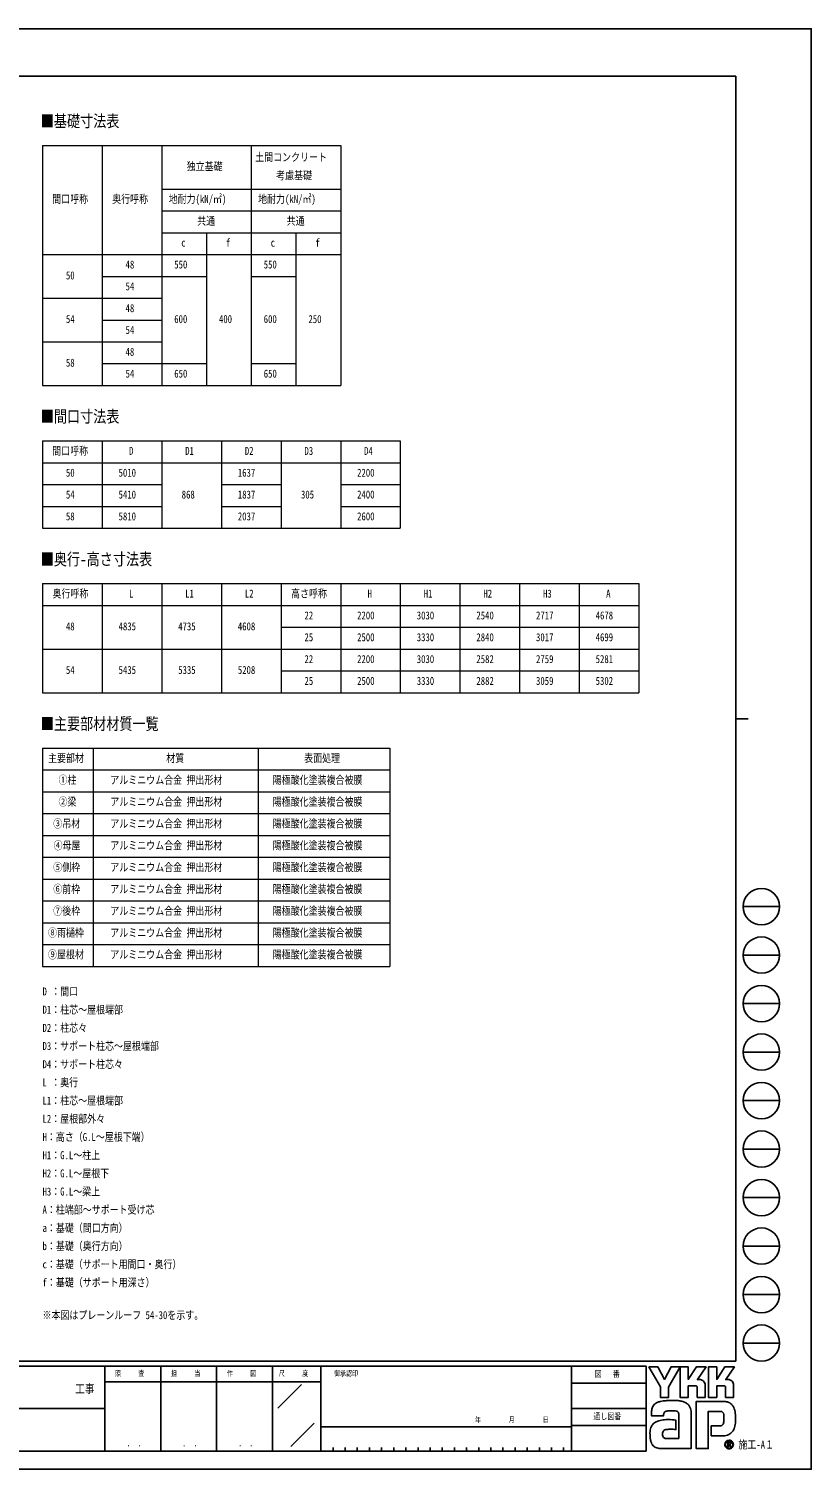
# Model space of a CAD drawing. Units: millimetres, scale not verified. Extents: x -14718 to 14718, y -10395 to 10395.
# Drawn here: x 3435 to 14718, y -10395 to 10395 of the extents above; entities that cross this region are included whole.
import ezdxf
from ezdxf.enums import TextEntityAlignment as Align

# ---------------------------------------------------------------- set-up
doc = ezdxf.new("R2010")
doc.units = ezdxf.units.MM
doc.header["$LTSCALE"] = 40
doc.layers.add('0-1_TABLE1', color=7, linetype='Continuous', lineweight=18)
doc.layers.add('0-2_USER1', color=3, linetype='Continuous')
doc.layers.add('0-8_YKK_ZWAK', color=7, linetype='Continuous')
doc.styles.add('ＭＳ ゴシック', font='')
doc.styles.get('ＭＳ ゴシック').set_extended_font_data('MS Gothic')

msp = doc.modelspace()

# ---------------------------------------------------------------- linework, layer by layer
at = {"layer": '0-1_TABLE1'}
for p, q in [((3632.57, 8712), (7932.57, 8712)), ((3632.57, 8712), (3632.57, 5247)), ((5352.57, 8712), (5352.57, 5247)), ((5352.57, 8082), (7932.57, 8082)), ((5352.57, 7767), (7932.57, 7767)), ((5352.57, 7452), (7932.57, 7452)), ((5997.57, 7452), (5997.57, 5247)), ((7287.57, 7452), (7287.57, 5247)), ((3632.57, 7137), (7932.57, 7137)), ((4492.57, 6822), (5997.57, 6822)), ((6642.57, 6822), (7287.57, 6822)), ((3632.57, 6507), (5352.57, 6507)), ((4492.57, 6192), (5352.57, 6192)), ((3632.57, 5877), (5352.57, 5877)), ((4492.57, 5562), (5997.57, 5562)), ((6642.57, 5562), (7287.57, 5562)), ((3632.57, 4447), (8792.57, 4447)), ((3632.57, 4447), (3632.57, 3187)), ((4492.57, 4447), (4492.57, 3187)), ((5352.57, 4447), (5352.57, 3187)), ((6212.57, 4447), (6212.57, 3187)), ((7072.57, 4447), (7072.57, 3187)), ((7932.57, 4447), (7932.57, 3187)), ((8792.57, 4447), (8792.57, 3187)), ((3632.57, 4132), (8792.57, 4132)), ((3632.57, 3817), (5352.57, 3817)), ((6212.57, 3817), (7072.57, 3817)), ((7932.57, 3817), (8792.57, 3817)), ((3632.57, 3502), (5352.57, 3502)), ((6212.57, 3502), (7072.57, 3502)), ((7932.57, 3502), (8792.57, 3502)), ((3632.57, 3187), (8792.57, 3187)), ((3632.57, 2387), (12232.57, 2387)), ((3632.57, 2387), (3632.57, 812)), ((4492.57, 2387), (4492.57, 812)), ((5352.57, 2387), (5352.57, 812)), ((6212.57, 2387), (6212.57, 812)), ((7072.57, 2387), (7072.57, 812)), ((7932.57, 2387), (7932.57, 812)), ((8792.57, 2387), (8792.57, 812)), ((9652.57, 2387), (9652.57, 812)), ((10512.57, 2387), (10512.57, 812)), ((11372.57, 2387), (11372.57, 812)), ((12232.57, 2387), (12232.57, 812)), ((3632.57, 2072), (12232.57, 2072)), ((7072.57, 1757), (12232.57, 1757)), ((3632.57, 1442), (12232.57, 1442)), ((7072.57, 1127), (12232.57, 1127)), ((3632.57, 812), (12232.57, 812)), ((3632.57, 12), (8642.57, 12)), ((3632.57, 12), (3632.57, -3138)), ((4362.57, 12), (4362.57, -3138)), ((6740.57, 12), (6740.57, -3138)), ((8642.57, 12), (8642.57, -3138)), ((3632.57, -303), (8642.57, -303)), ((3632.57, -618), (8642.57, -618)), ((3632.57, -933), (8642.57, -933)), ((3632.57, -1248), (8642.57, -1248)), ((3632.57, -1563), (8642.57, -1563)), ((3632.57, -1878), (8642.57, -1878)), ((3632.57, -2193), (8642.57, -2193)), ((3632.57, -2508), (8642.57, -2508)), ((3632.57, -2823), (8642.57, -2823)), ((3632.57, -3138), (8642.57, -3138))]:
    msp.add_line(p, q, dxfattribs=at)
for points in [[(4492.57, 8712), (4492.57, 6822), (4492.57, 6507), (4492.57, 5247)], [(6642.57, 8712), (6642.57, 6822), (6642.57, 5247)], [(7932.57, 8712), (7932.57, 7137), (7932.57, 5247)], [(3632.57, 5247), (4492.57, 5247), (7932.57, 5247)]]:
    msp.add_lwpolyline(points, dxfattribs=at)
at = {"layer": '0-8_YKK_ZWAK'}
for p, q in [((13632.57, 9712.5), (-13667.43, 9712.5)), ((13632.57, 9712.5), (13632.57, -8837.5)), ((13632.57, 437.5), (13807.57, 437.5)), ((13737.57, -2275), (14262.57, -2275)), ((13737.57, -2975), (14262.57, -2975)), ((13737.57, -3675), (14262.57, -3675)), ((13737.57, -4375), (14262.57, -4375)), ((13737.57, -5075), (14262.57, -5075)), ((13737.57, -5775), (14262.57, -5775)), ((13737.57, -6475), (14262.57, -6475)), ((13737.57, -7175), (14262.57, -7175)), ((13737.57, -7875), (14262.57, -7875)), ((13737.57, -8575), (14262.57, -8575)), ((13632.57, -8837.5), (-13667.43, -8837.5)), ((4532.57, -8907.5), (-17.43, -8907.5)), ((5337.57, -8907.5), (5337.57, -10132.5)), ((6142.57, -8907.5), (6142.57, -10132.5)), ((6947.57, -8907.5), (6947.57, -10132.5)), ((7647.57, -8907.5), (6947.57, -8907.5)), ((11261.32, -8907.5), (7647.57, -8907.5)), ((7647.57, -8907.5), (7647.57, -10132.5)), ((11261.32, -8907.5), (11261.32, -10132.5)), ((12337.57, -8907.5), (11261.32, -8907.5)), ((12337.57, -8907.5), (12337.57, -10132.5)), ((6947.57, -9135), (4532.57, -9135)), ((6947.57, -9135), (7647.57, -9135)), ((7024.87, -9514.02), (7367.63, -9171.25)), ((11261.32, -9152.5), (12337.57, -9152.5)), ((-17.43, -9520), (4532.57, -9520)), ((11261.32, -9520), (12337.57, -9520)), ((7212.35, -10065.96), (7549.12, -9729.19)), ((12337.57, -9765), (11261.32, -9765)), ((7647.57, -9782.5), (11261.32, -9782.5)), ((-17.43, -10132.5), (4532.57, -10132.5)), ((4532.57, -10132.5), (6947.57, -10132.5)), ((6947.57, -10132.5), (7647.57, -10132.5)), ((7647.57, -10132.5), (11261.32, -10132.5)), ((7822.57, -10080), (7822.57, -10132.5)), ((7997.57, -10080), (7997.57, -10132.5)), ((8172.57, -10080), (8172.57, -10132.5)), ((8347.57, -10080), (8347.57, -10132.5)), ((8522.57, -10080), (8522.57, -10132.5)), ((8697.57, -10080), (8697.57, -10132.5)), ((8872.57, -10080), (8872.57, -10132.5)), ((9047.57, -10080), (9047.57, -10132.5)), ((9222.57, -10080), (9222.57, -10132.5)), ((9397.57, -10080), (9397.57, -10132.5)), ((9572.57, -10080), (9572.57, -10132.5)), ((9747.57, -10080), (9747.57, -10132.5)), ((9922.57, -10080), (9922.57, -10132.5)), ((10097.57, -10080), (10097.57, -10132.5)), ((10272.57, -10080), (10272.57, -10132.5)), ((10447.57, -10080), (10447.57, -10132.5)), ((10622.57, -10080), (10622.57, -10132.5)), ((10797.57, -10080), (10797.57, -10132.5)), ((10972.57, -10080), (10972.57, -10132.5)), ((11147.57, -10080), (11147.57, -10132.5)), ((11261.32, -10132.5), (12337.57, -10132.5)), ((13533.36, -10093.93), (13533.36, -10093.93)), ((13577.08, -9995.02), (13577.08, -9995.02))]:
    msp.add_line(p, q, dxfattribs=at)
for points in [[(-14717.5, -10395), (14717.5, -10395), (14717.5, 10395), (-14717.5, 10395)], [(12376.07, -8918), (12504.91, -8918), (12601.65, -9100.35), (12698.14, -8918), (12827.07, -8918), (12661.85, -9211.97), (12661.85, -9359.47), (12544.34, -9359.47), (12544.34, -9208)]]:
    msp.add_lwpolyline(points, close=True, dxfattribs=at)
for points in [[(6947.57, -8907.5), (4532.57, -8907.5), (4532.57, -10132.5)], [(13056.91, -9193.13), (12945.69, -9193.13), (12945.69, -9359.34), (12827.2, -9359.34), (12827.2, -8918), (12945.69, -8918), (12945.69, -9098.55), (13062.24, -8918), (13201.44, -8918), (13076.56, -9100.74), (13080.98, -9100.74), (13085.87, -9100.74), (13090.88, -9100.74), (13095.71, -9100.74), (13100.03, -9100.74), (13103.51, -9100.74), (13105.84, -9100.74), (13106.68, -9100.74)], [(13466.29, -9193.13), (13355.19, -9193.13), (13355.19, -9359.47), (13236.64, -9359.47), (13236.64, -8918), (13355.19, -8918), (13355.19, -9098.55), (13471.61, -8918), (13610.81, -8918), (13485.93, -9100.74), (13490.4, -9100.74), (13495.31, -9100.74), (13500.33, -9100.74), (13505.15, -9100.74), (13509.45, -9100.74), (13512.91, -9100.74), (13515.22, -9100.74), (13516.06, -9100.74)], [(13140.77, -9107.75), (13154.92, -9115.83), (13166.9, -9126.37), (13176.54, -9138.92), (13183.64, -9153.02), (13188.04, -9168.24), (13189.54, -9184.12), (13189.54, -9359.76), (13073.94, -9359.76), (13073.94, -9209.93)], [(13550.19, -9107.75), (13564.38, -9115.83), (13576.41, -9126.37), (13586.09, -9138.92), (13593.24, -9153.02), (13597.66, -9168.24), (13599.18, -9184.12), (13599.18, -9359.47), (13483.31, -9359.47), (13483.31, -9209.93)], [(12616.79, -9563.09), (12608.65, -9567.67), (12602.31, -9573.26), (12597.51, -9579.79), (12594.02, -9587.18), (12591.62, -9595.36), (12590.06, -9604.24), (12589.12, -9613.76), (12588.55, -9623.84), (12413.61, -9624.26), (12414.12, -9600.33), (12415.09, -9573.45)], [(12976.98, -9517.08), (12981.95, -9537.16), (12984.76, -9558.65), (12985.65, -9581.55), (12985.65, -10097.5), (12563.43, -10097.5)], [(12683.81, -9679.35), (12716.93, -9681.53), (12742.96, -9684.45), (12759.99, -9687.18), (12766.09, -9688.81), (12766.09, -9822.65), (12746.73, -9820.61), (12725.5, -9819.46), (12703.76, -9819.02), (12682.9, -9819.08), (12664.29, -9819.47), (12649.29, -9819.98), (12639.29, -9820.43), (12635.65, -9820.62), (12620.52, -9823.39), (12607.47, -9827.72), (12596.51, -9833.64), (12587.63, -9841.19), (12580.84, -9850.39), (12576.14, -9861.27), (12573.53, -9873.85), (12573, -9888.17), (12574.67, -9903.91), (12578.01, -9916.93), (12582.82, -9927.46), (12588.89, -9935.76), (12596.01, -9942.08), (12603.97, -9946.67), (12612.56, -9949.77), (12621.56, -9951.63), (12807.42, -9951.63), (12807.42, -9607.76), (12807.47, -9600.94), (12807.12, -9594.28), (12806.24, -9587.85), (12804.75, -9581.76), (12802.52, -9576.09), (12799.45, -9570.92), (12795.43, -9566.34), (12790.36, -9562.44)], [(12790.36, -9562.44), (12779.46, -9558.16), (12762.03, -9554.53), (12739.79, -9551.86), (12714.48, -9550.43), (12687.79, -9550.54), (12661.47, -9552.49)], [(13401.04, -9560.27), (13234.18, -9560.27), (13234.18, -10097.5), (13059.31, -10097.5), (13059.31, -9417.77), (13465.73, -9417.77)], [(13575.5, -9465.79), (13586.9, -9480.19), (13595.45, -9494.13), (13601.41, -9506.75)], [(13560.97, -9873.4), (13544.82, -9885.95), (13528.01, -9895.82), (13510.64, -9903.18), (13492.85, -9908.22), (13474.77, -9911.11), (13456.52, -9912.03), (13276.76, -9912.03), (13276.76, -9770.82), (13378.13, -9770.82), (13396.82, -9770.56), (13413.25, -9768.97), (13427.35, -9764.83)], [(13460.39, -9663.49), (13460.17, -9641.21), (13459.11, -9621.14), (13456.6, -9603.52), (13452.03, -9588.57)], [(13561.12, -10019.09), (13561.04, -10017.04), (13560.78, -10015.06), (13560.36, -10013.17), (13559.77, -10011.36), (13559.01, -10009.64), (13558.09, -10008.03), (13557.02, -10006.53), (13555.78, -10005.14), (13554.16, -10003.71), (13552.36, -10002.46), (13550.39, -10001.4), (13548.26, -10000.52), (13545.97, -9999.84), (13543.54, -9999.35), (13540.97, -9999.05), (13538.27, -9998.95), (13511.74, -9998.95), (13511.74, -10076.99), (13519.76, -10076.99), (13519.76, -10006.91), (13538.27, -10006.91), (13540.18, -10006.97), (13541.98, -10007.16), (13543.66, -10007.47), (13545.22, -10007.9), (13546.65, -10008.45), (13547.95, -10009.11), (13549.11, -10009.89), (13550.13, -10010.78)], [(13553.26, -10019.09), (13552.77, -10022.84), (13551.43, -10025.8), (13549.41, -10028.05), (13546.91, -10029.69), (13544.1, -10030.8), (13541.17, -10031.49), (13538.29, -10031.84), (13535.65, -10031.93), (13528.71, -10031.93), (13532.21, -10037.89), (13555.13, -10077.25), (13564.3, -10077.25), (13542.2, -10039.37), (13544.27, -10038.96), (13546.24, -10038.43), (13548.12, -10037.8), (13549.88, -10037.06), (13551.54, -10036.21), (13553.08, -10035.25), (13554.49, -10034.19), (13555.78, -10033.01)]]:
    msp.add_lwpolyline(points, dxfattribs=at)
for centre in [(14000.07, -2275), (14000.07, -2975), (14000.07, -3675), (14000.07, -4375), (14000.07, -5075), (14000.07, -5775), (14000.07, -6475), (14000.07, -7175), (14000.07, -7875), (14000.07, -8575)]:
    msp.add_circle(centre, 262.5, dxfattribs=at)
for centre, radius, start, end in [((13106.86, -9188.16), 87.42, 78.26798, 90.11215), ((13108.11, -9181.8), 80.94, 66.19963, 78.22058), ((13516.23, -9188.32), 87.58, 78.27851, 90.10826), ((13517.43, -9182.18), 81.32, 66.2483, 78.23226), ((13057.53, -9209.53), 16.41, 358.57817, 92.1683), ((13466.98, -9209.45), 16.33, 358.29941, 92.43455), ((12732.32, -9591.6), 317.75, 171.55622, 176.72493), ((12624.64, -9575.53), 208.88, 163.48385, 171.57982), ((12570.62, -9559.51), 152.53, 152.2125, 163.4865), ((12547.28, -9547.44), 126.25, 138.03852, 152.12015), ((12547.26, -9548.03), 126.64, 122.60463, 137.83438), ((12564, -9575.11), 158.47, 108.37421, 122.42809), ((12590.52, -9669.42), 256.38, 100.93159, 107.35499), ((12677.19, -10089.86), 685.64, 97.86054, 101.37938), ((12717.87, -10372.53), 971.23, 94.90201, 97.9576), ((12662.97, -9672.7), 118.94, 102.4979, 112.84632), ((12720.64, -10395.16), 994, 91.6169, 94.94971), ((12685.98, -9771.98), 220.85, 96.37207, 102.75341), ((12716.79, -10234.21), 833.01, 87.51794, 91.66439), ((12727.61, -10002.22), 600.77, 81.92631, 87.59083), ((12759.56, -9783.31), 379.54, 73.67137, 82.05943), ((12806.94, -9624.71), 214.03, 60.60528, 73.9085), ((12826.34, -9586.03), 170.81, 52.17347, 59.90542), ((12843.69, -9563.57), 142.43, 43.55042, 52.14561), ((12853.25, -9554.33), 129.14, 34.48659, 43.50182), ((12853.31, -9554.13), 128.97, 25.58915, 34.43128), ((12841.84, -9559.51), 141.65, 17.43089, 25.54591), ((13402, -9646.04), 85.77, 77.94572, 90.63794), ((13409.45, -9611.06), 50.01, 60.20991, 77.92418), ((13459.09, -9604.75), 187.09, 78.73198, 87.96551), ((13464.58, -9576.69), 158.51, 69.03034, 78.69541), ((13469.69, -9563.05), 143.94, 59.39484, 68.9885), ((13472.06, -9558.9), 139.16, 50.3012, 59.3616), ((13471.19, -9559.88), 140.47, 42.05209, 50.28551), ((13401.82, -9599.84), 220.22, 14.76267, 25.00486), ((13266.76, -9636.65), 360.21, 7.9139, 14.95041), ((12547.25, -9844.34), 148.92, 142.04688, 153.80771), ((12542.16, -9840.7), 142.67, 130.60221, 141.94427), ((12550.56, -9850.8), 155.81, 120.60724, 130.53081), ((12567.15, -9879.01), 188.53, 112.58838, 120.58162), ((12589.48, -9932.65), 246.63, 106.61303, 112.59024), ((12624.58, -10050.65), 369.75, 99.87193, 106.59825), ((12644.25, -10161.45), 482.28, 94.78469, 99.91711), ((12653.83, -10271.7), 592.94, 90.80099, 94.81812), ((12655.28, -10353.79), 675.05, 87.57779, 90.82714), ((13411.02, -9728), 40.29, 293.91672, 314.09376), ((13414.28, -9601.97), 39.72, 39.8078, 59.75378), ((13405.52, -9723.15), 47.6, 314.78099, 333.92928), ((13407.49, -9607.16), 48.26, 22.65544, 39.38165), ((13370.17, -9705.98), 86.9, 334.00676, 347.34989), ((13273.74, -9683.65), 185.88, 347.14308, 355.40008), ((13062.71, -9665.52), 397.69, 355.2339, 0.29193), ((13192.02, -9676.77), 435.46, 347.15166, 352.97565), ((13131.85, -9656.27), 496.54, 2.54376, 8.01251), ((13076.59, -9661.76), 551.86, 352.8937, 357.82206), ((13054.52, -9660.34), 573.97, 357.76419, 2.60674), ((12733.47, -9882.2), 340.51, 174.55588, 182.47272), ((12923.74, -9879.21), 530.77, 181.90948, 187.89042), ((12631.44, -9872.43), 238.02, 164.97537, 174.56739), ((12700.42, -9910.62), 305.25, 187.80471, 196.36971), ((12573.6, -9857.01), 178.16, 153.89178, 164.94341), ((13533.46, -10038.66), 61.74, 90.09157, 179.92363), ((13533.45, -10038.55), 61.63, 44.93442, 90.08536), ((13444.3, -9741.85), 175.83, 311.57033, 318.66243), ((13423.95, -9724), 202.9, 318.67367, 325.29112), ((13476.26, -9762.99), 137.72, 326.23251, 339.61931), ((13346.92, -9712.91), 276.41, 339.22498, 347.31457), ((12582.52, -9945.45), 182.31, 196.3102, 208.20993), ((12531.17, -9972.78), 124.15, 208.29777, 223.35561), ((12519.59, -9982.97), 108.73, 223.64205, 239.63663), ((12529.2, -9965.48), 128.68, 239.8785, 253.65355), ((12546.8, -9905.03), 191.64, 253.69102, 263.74909), ((12561.7, -9772.34), 325.16, 263.68487, 270.30455), ((13533.08, -10038.73), 61.37, 179.86065, 225.14399), ((13533.07, -10038.46), 54.9, 134.8007, 180.12175), ((13532.85, -10038.82), 54.68, 179.75513, 225.29722), ((13533.37, -10038.74), 61.57, 224.94536, 269.98445), ((13533.23, -10038.15), 54.8, 89.86602, 135.149), ((13533.25, -10039.31), 54.62, 224.62822, 270.10973), ((13533.47, -10038.57), 55.21, 45.03108, 90.11509), ((13533.27, -10038.49), 55.44, 270.09072, 359.90926), ((13533.37, -10038.43), 61.88, 269.98802, 314.93777), ((13541.53, -10018.76), 11.73, 358.3894, 42.86139), ((13541.76, -10019.65), 19.37, 316.37674, 1.6565), ((13533.51, -10038.59), 55.2, 0.00643, 45.07115), ((13533.94, -10038.36), 61.15, 359.78949, 45.13288), ((13533.79, -10038.83), 61.3, 314.92572, 0.23508)]:
    msp.add_arc(centre, radius, start, end, dxfattribs=at)

# ---------------------------------------------------------------- texts
at = {"layer": '0-1_TABLE1', "style": 'ＭＳ ゴシック', "width": 0.8}
for s, p in [('土間コンクリート', (6699.57, 8449.5)), ('独立基礎', (5711.97, 8318.25)), ('考慮基礎', (7001.97, 8187)), ('間口呼称', (3772.77, 7845.75)), ('奥行呼称', (4636.97, 7845.75)), ('地耐力(kN/㎡)', (5451.57, 7845.75)), ('地耐力(kN/㎡)', (6741.57, 7845.75)), ('共通', (5863.17, 7530.75)), ('共通', (7153.17, 7530.75)), ('c', (5633.07, 7215.75)), ('f', (6278.07, 7215.75)), ('c', (6923.07, 7215.75)), ('f', (7568.07, 7215.75)), ('50', (3970.17, 6743.25)), ('48', (4830.17, 6900.75)), ('550', (5532.27, 6900.75)), ('550', (6822.27, 6900.75)), ('54', (4830.17, 6585.75)), ('54', (3970.17, 6113.25)), ('48', (4830.17, 6270.75)), ('600', (5532.27, 6113.25)), ('400', (6177.27, 6113.25)), ('600', (6822.27, 6113.25)), ('250', (7467.27, 6113.25)), ('54', (4830.17, 5955.75)), ('58', (3970.17, 5483.25)), ('48', (4830.17, 5640.75)), ('54', (4830.17, 5325.75)), ('650', (5532.27, 5325.75)), ('650', (6822.27, 5325.75)), ('間口呼称', (3772.77, 4210.75)), ('D', (4880.57, 4210.75)), ('D1', (5690.17, 4210.75)), ('D2', (6550.17, 4210.75)), ('D3', (7410.17, 4210.75)), ('D4', (8270.17, 4210.75)), ('50', (3970.17, 3895.75)), ('5010', (4729.37, 3895.75)), ('1637', (6449.37, 3895.75)), ('2200', (8169.37, 3895.75)), ('54', (3970.17, 3580.75)), ('5410', (4729.37, 3580.75)), ('868', (5639.77, 3580.75)), ('1837', (6449.37, 3580.75)), ('305', (7359.77, 3580.75)), ('2400', (8169.37, 3580.75)), ('58', (3970.17, 3265.75)), ('5810', (4729.37, 3265.75)), ('2037', (6449.37, 3265.75)), ('2600', (8169.37, 3265.75)), ('奥行呼称', (3776.97, 2150.75)), ('L', (4880.57, 2150.75)), ('L1', (5690.17, 2150.75)), ('L2', (6550.17, 2150.75)), ('高さ呼称', (7216.97, 2150.75)), ('H', (8320.57, 2150.75)), ('H1', (9130.17, 2150.75)), ('H2', (9990.17, 2150.75)), ('H3', (10850.17, 2150.75)), ('A', (11760.57, 2150.75)), ('22', (7410.17, 1835.75)), ('2200', (8169.37, 1835.75)), ('3030', (9029.37, 1835.75)), ('2540', (9889.37, 1835.75)), ('2717', (10749.37, 1835.75)), ('4678', (11609.37, 1835.75)), ('48', (3970.17, 1678.25)), ('4835', (4729.37, 1678.25)), ('4735', (5589.37, 1678.25)), ('4608', (6449.37, 1678.25)), ('25', (7410.17, 1520.75)), ('2500', (8169.37, 1520.75)), ('3330', (9029.37, 1520.75)), ('2840', (9889.37, 1520.75)), ('3017', (10749.37, 1520.75)), ('4699', (11609.37, 1520.75)), ('22', (7410.17, 1205.75)), ('2200', (8169.37, 1205.75)), ('3030', (9029.37, 1205.75)), ('2582', (9889.37, 1205.75)), ('2759', (10749.37, 1205.75)), ('5281', (11609.37, 1205.75)), ('54', (3970.17, 1048.25)), ('5435', (4729.37, 1048.25)), ('5335', (5589.37, 1048.25)), ('5208', (6449.37, 1048.25)), ('25', (7410.17, 890.75)), ('2500', (8169.37, 890.75)), ('2882', (9889.37, 890.75)), ('5302', (11609.37, 890.75)), ('3330', (9029.37, 890.75)), ('3059', (10749.37, 890.75)), ('主要部材', (3711.97, -224.25)), ('材質', (5417.17, -224.25)), ('表面処理', (7405.97, -224.25)), ('①柱', (3863.17, -539.25)), ('アルミニウム合金 押出形材', (4610.77, -539.25)), ('陽極酸化塗装複合被膜', (6952.37, -539.25)), ('②梁', (3863.17, -854.25)), ('アルミニウム合金 押出形材', (4610.77, -854.25)), ('陽極酸化塗装複合被膜', (6952.37, -854.25)), ('③吊材', (3787.57, -1169.25)), ('アルミニウム合金 押出形材', (4610.77, -1169.25)), ('陽極酸化塗装複合被膜', (6952.37, -1169.25)), ('④母屋', (3791.77, -1484.25)), ('アルミニウム合金 押出形材', (4610.77, -1484.25)), ('陽極酸化塗装複合被膜', (6952.37, -1484.25)), ('⑤側枠', (3787.57, -1799.25)), ('アルミニウム合金 押出形材', (4610.77, -1799.25)), ('陽極酸化塗装複合被膜', (6952.37, -1799.25)), ('⑥前枠', (3787.57, -2114.25)), ('アルミニウム合金 押出形材', (4610.77, -2114.25)), ('陽極酸化塗装複合被膜', (6952.37, -2114.25)), ('⑦後枠', (3787.57, -2429.25)), ('アルミニウム合金 押出形材', (4610.77, -2429.25)), ('陽極酸化塗装複合被膜', (6952.37, -2429.25)), ('⑧雨樋枠', (3711.97, -2744.25)), ('アルミニウム合金 押出形材', (4610.77, -2744.25)), ('陽極酸化塗装複合被膜', (6952.37, -2744.25)), ('⑨屋根材', (3711.97, -3059.25)), ('アルミニウム合金 押出形材', (4610.77, -3059.25)), ('陽極酸化塗装複合被膜', (6952.37, -3059.25))]:
    msp.add_text(s, height=115.5, dxfattribs=at).set_placement(p, align=Align.BOTTOM_LEFT)
at = {"layer": '0-2_USER1', "style": 'ＭＳ ゴシック', "width": 0.8}
for s, height, p in [('■基礎寸法表', 173.2, (3607.36, 8925.7)), ('■間口寸法表', 173.2, (3607.29, 4660.7)), ('■奥行-高さ寸法表', 173.2, (3607.29, 2600.7)), ('■主要部材材質一覧', 173.2, (3607.29, 225.7)), ('D ：間口', 115.5, (3632.5, -3592.5)), ('D1：柱芯～屋根端部', 115.5, (3632.5, -3855)), ('D2：柱芯々', 115.5, (3632.5, -4117.5)), ('D3：サポート柱芯～屋根端部', 115.5, (3632.5, -4380)), ('D4：サポート柱芯々', 115.5, (3632.5, -4642.5)), ('L ：奥行', 115.5, (3632.5, -4905)), ('L1：柱芯～屋根端部', 115.5, (3632.5, -5167.5)), ('L2：屋根部外々', 115.5, (3632.5, -5430)), ('H：高さ（G.L～屋根下端）', 115.5, (3632.5, -5692.5)), ('H1：G.L～柱上', 115.5, (3632.5, -5955)), ('H2：G.L～屋根下', 115.5, (3632.5, -6217.5)), ('H3：G.L～梁上', 115.5, (3632.5, -6480)), ('A：柱端部～サポート受け芯', 115.5, (3632.5, -6742.5)), ('a：基礎（間口方向）', 115.5, (3632.5, -7005)), ('b：基礎（奥行方向）', 115.5, (3632.5, -7267.5)), ('c：基礎（サポート用間口・奥行）', 115.5, (3632.5, -7530)), ('f：基礎（サポート用深さ）', 115.5, (3632.5, -7792.5)), ('※本図はプレーンルーフ 54-30を示す。', 115.5, (3632.5, -8263.5))]:
    msp.add_text(s, height=height, dxfattribs=at).set_placement(p, align=Align.BOTTOM_LEFT)
at = {"layer": '0-8_YKK_ZWAK', "style": 'ＭＳ ゴシック', "width": 0.8}
for s, height, p in [('照     査', 76.98, (4677.47, -9073.75)), ('担     当', 76.98, (5485.27, -9073.75)), ('作     図', 76.98, (6290.27, -9073.75)), ('尺     度', 76.98, (7039.97, -9073.75)), ('御承認印', 76.98, (7836.98, -9073.75)), ('図\u3000 番', 89.81, (11596.91, -9091.25)), ('工事', 128.3, (4103.17, -9336.13)), ('年        月        日', 76.98, (9869.67, -9741.25)), ('通し図番', 89.81, (11577.31, -9703.75)), ('施工-A１', 115.5, (13667.57, -10132.5)), ('． ．', 90.71, (4847.5, -10095.23)), ('． ．', 90.71, (5652.5, -10095.23)), ('． ．', 90.71, (6457.5, -10095.23))]:
    msp.add_text(s, height=height, dxfattribs=at).set_placement(p, align=Align.BOTTOM_LEFT)

doc.saveas('drawing.dxf')
